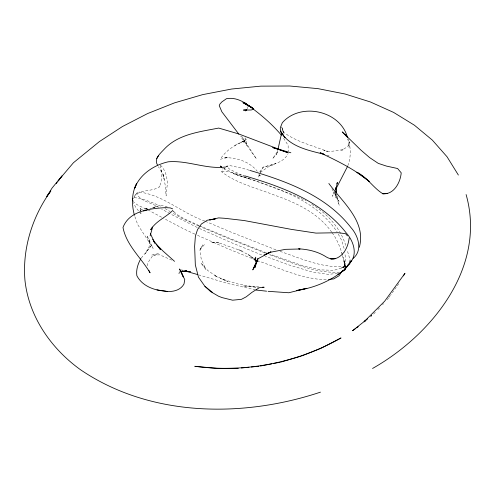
<?xml version="1.0" encoding="UTF-8"?>
<svg xmlns="http://www.w3.org/2000/svg" width="495" height="495" viewBox="0 0 495 495"><rect width="100%" height="100%" fill="white"/><g stroke="black" fill="none" stroke-linecap="round" stroke-linejoin="round"><path stroke-width="0.37" stroke-dasharray="2.48 1.86" d="M345.318 265.914L345.467 258.446L344.823 252.623M335.987 193.359L335.808 197.728L335.777 193.861M345.436 267.875L345.603 265.654L342.589 255.333M349.928 262.251L350.095 260.03L347.082 249.709M259.021 174.599L258.749 177.482L259.405 174.661M255.432 261.991L255.909 257.555L255.81 260.574L255.104 256.255L255.395 261.428M349.718 262.307L350.095 260.03L352.025 259.139M281.989 131.268L282.521 128.44L283.703 133.706L281.568 126.435M204.757 221.036C181.906 213.203 163.331 194.95 138.736 191.961L137.183 192.697L136.898 194.133C141.242 201.787 151.674 202.597 158.511 207.281M277.707 150.276L276.532 154.465L277.707 151.235L272.584 158.722L276.823 153.97M133.656 198.786L134.362 196.515L137.183 192.697M147.071 265.834L148.222 262.257L152.021 256.633L158.307 253.613L151.526 255.142L159.761 254.845L171.728 260.104M334.113 191.46L332.362 196.311L334.639 191.664M347.812 165.695C351.097 157.373 350.949 147.504 348.084 139.064M331.737 232.235C318.322 212.968 296.109 202.703 274.601 195.154C256.8 188.094 237.068 183.707 221.71 171.852L222.49 170.299L222.36 168.449M260.073 172.644L263.154 167.155C272.355 164.656 283.443 162.954 288.183 153.53M398.741 283.715L390.827 294.834M180.174 271.118L178.219 274.15L179.889 272.726M259.776 171.895L263.154 167.155L275.938 163.585L268.061 167.038L260.302 172.427M387.232 299.716L388.581 297.885M389.027 297.272L390.382 295.441M141.298 258.05L151.86 244.821L145.227 253.7L149.323 246.312L149.521 239.431L149.694 243.354L146.922 235.453L153.122 248.348L137.74 224.643L134.634 215.987M204.423 244.579L199.646 250L202.863 244.895L199.949 250.303L201.125 258.458L205.759 269.323L200.902 262.95L207.739 270.511L217.491 277.113L214.149 275.245L227.855 281.562L220.405 278.537L238.367 284.093L258.6 287.552M373.589 314.078L375.699 311.881M377.809 309.678L379.919 307.482M382.561 304.728L383.613 303.627M134.108 196.441C140.431 188.626 152.089 192.326 159.582 186.596L159.248 187.091L161.203 182.148L161.642 176.251L161.184 169.55L161.481 171.524L160.225 165.701M370.644 316.503L371.819 315.538M370.65 316.429L371.825 315.488L370.582 316.46M234.599 145.542L245.105 140.592C235.385 144.571 225.98 150.263 220.207 159.285L228.201 157.416L223.814 157.744C236.121 157.28 249.307 161.358 257.252 171.19M240.787 142.622L246.708 139.002L242.872 142.937L245.266 137.827L247.067 145.586L241.715 136.335L256.41 158.889L240.31 135.989M345.318 266.446L342.763 267.814L333.76 270.301L320.797 269.893L303.336 265.926L269.218 253.941M345.157 266.335L341.828 267.95L345.281 266.341M152.974 207.943L156.822 206.26L152.596 208.018C157.212 205.623 162.756 204.522 167.533 207.127M345.269 266.223L341.123 267.981L345.3 266.539M226.512 166.92L227.737 166.493L226.394 166.834M149.62 209.094L151.631 208.401M221.71 171.852L225.274 171.183L238.12 173.924L245.353 176.034M337.516 273.351L328.42 274.379L312.339 272.015L288.368 264.751L265.264 256.255M326.199 279.749C302.105 279.168 279.663 268.172 257.159 260.556M345.318 266.372C322.462 268.624 300.719 258.291 279.557 251.213M339.465 272.145C314.709 273.655 291.456 262.257 268.575 254.368M147.003 208.735L141.471 209.267L140.58 210.462L140.45 208.123L140.642 211.513M147.269 208.698L146 208.686L148.896 209.014M258.897 286.927L243.156 285.955L257.14 287.447M218.852 242.866L210.95 242.247L219.236 242.921L218.852 242.866L242.303 251.12L238.776 249.796L249.325 255.185L256.175 260.184M134.238 197.592C143.42 198.656 152.12 202.455 160.541 206.149M181.585 269.936L183.8 270.388M255.451 289.884L227.669 283.449L198.705 274.88M181.56 269.992L182.989 270.394M249.127 170.2L242.618 168.3L229.773 165.559L226.203 166.227L229.921 169.383L245.105 176.771M327.028 155.164L329.095 155.888M261.657 254.931L231.58 242.779L197.951 227.83M266.372 252.858L231.858 239.227L199.596 225.807M275.956 249.839L231.691 232.39L205.437 221.333M264.974 252.995L227.193 238.015L199.578 226.363M255.717 260.024L227.081 248.403L195.506 234.426M198.91 225.522C190.377 221.277 180.718 218.276 173.677 211.6M248.527 178.256L293.015 194.851L305.879 200.76M198.891 226.067L182.117 218.499L172.501 212.98M146.025 209.014C141.669 206.805 136.676 205.351 133.322 201.62M197.264 227.508L170.651 214.075M194.826 234.104L183.187 228.616L164.179 218.604M147.962 209.911L163.523 218.239M169.989 213.71L161.636 209.045M223.79 168.201L235.769 174.444L249.078 178.874L233.3 173.652C270.734 186.188 314.047 197.097 337.188 232.075M164.965 208.544L170.218 211.6M311.714 204.348C327.56 213.673 340.628 228.381 345.993 246.163M223.74 168.492L225.008 169.333L223.858 168.504M256.231 260.252L248.397 254.647L256.435 261.75L254.653 258.737L255.655 261.397M160.46 165.188C165.008 169.42 166.815 175.818 167.254 181.838C167.669 186.627 165.726 191.181 166.141 195.927L165.181 185.043L163.034 173.392L164.204 179.388L162.694 174.098L158.437 166.71M138.445 210.821L135.562 207.059L133.539 202.845M172.736 210.493L174.042 211.984L173.114 210.889M139.423 211.885L141.384 214.44L140.648 211.835M332.176 232.86C337.046 239.302 340.022 246.962 342.379 254.628M283.641 138.284L288.139 145.375L288.17 151.309M259.448 174.778L260.178 175.979L259.665 174.568M331.867 188.768L339.038 201.341L335.703 193.687M338.295 234.11L341.612 240.217L344.44 249.598M347.459 138.829L348.653 141.551L348.969 147.3L349.328 141.681L348.814 145.146L346.197 147.547L341.575 150.35L343.784 149.515C337.138 150.437 330.549 152.367 323.829 150.418L327.56 151.476C312.661 145.567 296.338 141.904 283.381 132.109L281.797 127.141M335.14 193.1L339.211 205.388L336.433 194.015M140.462 211.186L140.091 209.88L140.388 211.037M341.754 252.5L342.33 254.733M342.521 255.476L345.077 267.535L344.081 260.828L345.095 268.086M345.102 267.251L344.495 260.407L345.052 267.337M247.11 106.642L247.283 108.82"/><path stroke-width="0.74" d="M255.637 265.865L255.711 263.6M336.018 192.629L336.204 188.267L337.361 182.457L336.86 183.843M345.436 267.875L345.244 269.651L341.5 271.922L339.087 275.721L333.779 278.889L328.47 279.489M349.847 263.427L349.736 264.027L348.041 265.054M254.956 266.434L254.801 267.913L257.895 258.854M349.148 237.971C348.276 246.386 344.013 255.828 335.443 258.625C332.287 259.448 329.218 258.631 326.44 257.053C318.155 251.664 308.478 249.356 298.702 248.837L300.063 248.991L285.466 249.338L269.596 252.413L266.087 253.991M281.729 132.685L277.905 149.577M132.691 198.322L132.4 199.757L133.019 201.001M272.85 147.634L287.836 152.646L238.615 133.898L218.679 128.063C199.578 131.862 177.977 134.164 164.037 149.403C160.275 153.413 153.66 158.988 157.472 164.959M359.314 247.314C366.529 221.401 342.299 201.966 328.853 183.472M150.127 235.843L152.627 227.05L150.709 229.68C155.993 221.036 165.782 217.385 172.687 210.542M347.564 166.376L335.938 189.01M341.5 271.922L344.638 269.373L345.225 267.931M257.753 258.842L252.797 269.905L258.043 258.737L270.951 251.881L263.965 254.981M140.858 258.619C137.944 263.847 135.976 269.682 136.855 275.727C142.133 285.844 153.568 290.206 164.402 291.041C171.53 292.366 180.273 290.899 183.998 283.975L184.759 279.626L179.567 268.983L183.329 276.934L180.57 270.505M403.419 275.894L404.972 273.29L384.634 301.245L364.178 321.608L367.711 318.78M158.604 155.566L156.705 158.511M50.855 190.94C32.373 216.507 22.325 248.428 24.929 280.046C28.766 316.608 51.183 348.709 80.598 369.796C150.35 417.143 242.538 418.077 320.469 392.145M56.269 183.589L57.173 182.364M58.076 181.139L58.979 179.914M59.883 178.689L73.458 162.719L99.384 141.589L122.444 126.534L147.628 113.547L174.531 102.855L202.678 94.632L231.598 89.032L260.785 86.136L289.742 86.006L317.982 88.636L345.009 93.988L370.378 101.964L393.636 112.433L414.402 125.204L432.302 140.079L447.047 156.785L458.37 175.051M49.927 192.227L46.796 196.453L52.074 188.044L61.986 175.942L58.41 180.768M344.371 269.837L351.462 260.97L349.662 263.173M346.952 266.483L348.307 264.825M246.362 109.853L245.44 110.892L246.925 109.537M344.638 269.373L347.867 265.877M353.158 258.384C363.027 250.21 358.269 235.682 350.906 227.508C326.366 195.828 287.044 181.325 249.851 170.41M348.171 264.472C358.535 256.435 354.024 241.449 346.407 233.139C321.868 201.459 282.546 186.949 245.353 176.034M364.153 321.843L365.335 320.871M365.768 320.265L352.533 330.728L355.391 328.711M343.623 270.394C330.233 281.234 313.669 288.09 296.623 290.497L306.838 288.313L288.777 292.755L268.111 291.32M249.332 106.233L244.79 103.381L252.759 108.108L242.915 102.657L251.776 107.341L253.632 109.247L251.132 110.001L243.429 110.088L246.498 109.89M337.893 274.508L344.328 269.893M356.536 327.907L358.256 326.694M372.556 368.466C432.215 334.663 486.641 266.879 466.098 194.547M301.424 356.066L321.113 348.245L341.012 337.949C297.056 362.953 244.914 373.032 194.795 366.294L217.107 368.398L238.299 368.305M172.644 208.865L170.243 207.912L165.608 207.64C150.14 208.494 129.176 210.765 122.989 227.483C126.435 245.316 141.087 257.728 150.072 272.788L148.778 270.295M143.538 211.006L147.64 209.787M280.826 362.086L300.688 356.282M225.726 167.001C206.403 169.537 187.549 160.108 168.213 161.809C154.056 165.008 139.825 174.265 134.615 188.347L136.564 183.781C131.416 193.397 131.664 205.01 134.417 215.294M260.42 366.04L271.755 363.844M273.265 363.553L280.071 362.235M181.003 271.774L186.819 270.678L184.715 270.839M241.35 368.002L244.406 367.698M245.928 367.55L248.979 367.247M251.268 367.018L254.319 366.715M255.847 366.566L258.897 366.263M182.086 271.34L190.445 271.736L188.966 271.433M262.647 287.156L264.144 287.249L259.349 287.682L251.924 292.372L246.263 296.796L241.498 299.314L232.613 300.193L222.045 297.594L218.505 296.208L210.616 291.604L204.887 286.296L198.458 277.163L195.327 264.875L194.628 246.368L195.37 236.245L197.511 229.637L201.366 224.031L207.312 220.226L215.399 218.883L209.694 219.947L218.635 217.887L224.718 218.289L244.258 220.553L291.209 229.352L315.983 233.102L338.066 232.718L345.541 233.671L347.447 235.849M256.206 290.058L266.601 291.184M156.965 289.884L167.508 291.512M185.13 271L197.258 274.453M272.869 147.547L290.85 152.763M324.776 154.508C308.824 150.4 289.012 146.798 280.442 131.138L280.288 127.778L282.311 122.729C300.613 101.865 340.504 110.552 347.546 137.678M323.588 153.964L320.147 152.763C337.268 160.838 354.599 169.302 369.264 181.424L356.914 172.248C367.309 177.334 373.242 187.865 382.845 193.755C393.964 194.795 400.43 182.364 401.21 172.823L397.603 168.523L386.354 166.06L378.298 163.387L369.617 157.596L360.911 150.103L342.231 131.911L347.515 137.313L345.671 134.745L346.265 136.106M249.437 106.258C243.064 101.048 234.946 97.113 226.518 98.666L221.896 101.89L219.873 104.086L219.26 105.676L221.853 111.777L238.881 134.176M221.562 166.84L220.411 166.011L221.581 167.477M256.794 260.636L258.043 261.546M204.887 286.296L212.603 292.533M174.543 261.341L163.115 251.132L155.987 243.998L160.541 249.69L152.677 239.345M252.883 108.455L253.632 109.247M281.42 135.215C270.845 122.636 257.895 112.161 244.536 102.682L245.371 103.764M283.332 135.321L280.442 131.138L284.984 137.709L284.155 136.515M153.71 241.319L154.886 243.237L150.443 233.733M336.278 192.605L335.734 187.673L335.746 189.22M387.505 193.471L382.845 193.755L387.505 193.471M335.443 258.625L330.784 258.91L335.443 258.625"/></g></svg>
